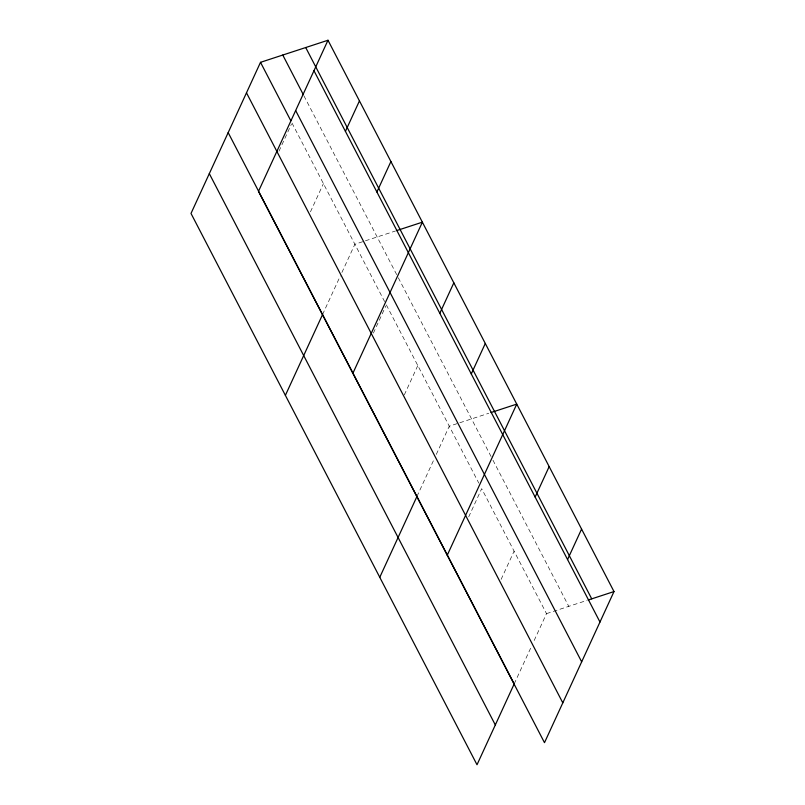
<?xml version="1.0" encoding="UTF-8"?>
<svg xmlns="http://www.w3.org/2000/svg" width="805" height="805" viewBox="0 0 805 805"><rect width="100%" height="100%" fill="white"/><g stroke="black" fill="none" stroke-linecap="round" stroke-linejoin="round"><path stroke-width="0.6" stroke-dasharray="4.03 3.02" d="M278.983 151.199L291.45 124.101M310.448 211.846L323.429 183.62M322.553 314.554L340.344 275.884M341.904 272.482L354.884 244.257L364.263 241.188M373.369 333.129L385.826 306.031M404.311 394.903L417.805 365.55M416.94 496.484L434.207 458.951M436.29 454.423L449.271 426.197L458.649 423.128M468.701 516.901L481.682 488.675L546.514 613.641L533.534 641.867M501.113 579.389L514.103 551.163M514.184 683.928L531.451 646.395M365.44 240.806L395.517 230.975M459.816 422.746L488.746 413.277M546.514 613.641L587.137 600.349M303.938 95.835L397.75 276.668M398.324 277.775L492.378 459.071M492.962 460.188L568.783 606.356M291.963 122.974L384.629 301.593M386.35 304.904L478.794 483.101"/><path stroke-width="1.21" d="M327.987 40.25L258.486 191.359L544.492 742.673L613.994 591.564L327.987 40.25L260.508 62.327L191.006 213.436L477.013 764.75L514.184 683.928L228.177 132.614M345.425 131.376L359.453 100.897M376.891 192.023L390.908 161.543M285.383 395.366L322.553 314.554M352.872 373.289L422.373 222.18L396.664 230.592M439.812 313.316L453.829 282.827M471.277 373.953L485.294 343.473M379.769 577.306L416.94 496.484M447.248 555.229L516.75 404.12L491.04 412.532M535.144 497.088L549.171 466.598M567.565 559.566L581.582 529.086M588.284 599.977L613.994 591.564M305.719 47.535L591.725 598.85M313.97 70.729L599.977 622.044M282.776 55.042L303.364 94.738M295.656 110.537L581.673 661.851M260.508 62.327L290.826 120.77M246.481 92.806L562.806 702.866M209.31 173.628L495.317 724.943"/></g></svg>
